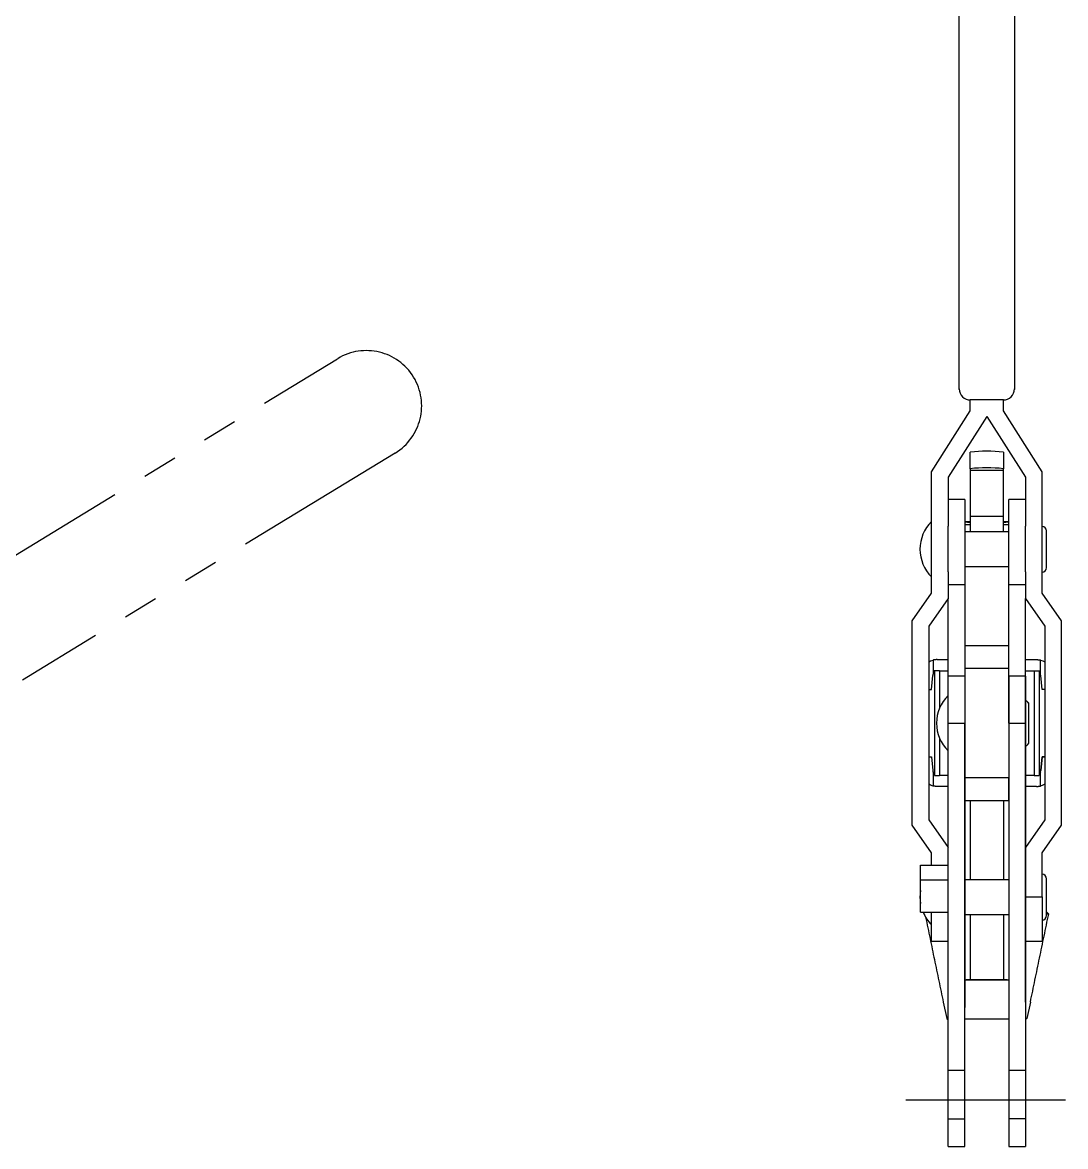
# Model space of a CAD drawing. Header units: millimetres. Extents: x 31 to 420, y 24 to 498.
# Drawn here: x 230.7 to 419.5, y 136 to 339.5 of the extents above; entities that cross this region are included whole.
import ezdxf

# ---------------------------------------------------------------- set-up
doc = ezdxf.new("R2010")
doc.units = ezdxf.units.MM
for name, pattern in [('CENTER', [50.8, 31.75, -6.35, 6.35, -6.35]), ('DASHED', [19.05, 12.7, -6.35]), ('PHANTOM', [63.5, 31.75, -6.35, 6.35, -6.35, 6.35, -6.35])]:
    doc.linetypes.add(name, pattern=pattern)
doc.layers.add('CENTER', color=1, linetype='CENTER')

msp = doc.modelspace()

# ---------------------------------------------------------------- linework, layer by layer
at = {"color": 7, "linetype": 'Continuous'}
for p, q in [((400.26, 273.17), (400.26, 352.17)), ((400.26, 273.17), (400.26, 352.17)), ((410.26, 352.17), (410.26, 273.17)), ((410.26, 352.17), (410.26, 273.17)), ((400.26, 273.08), (400.26, 273.17)), ((400.26, 273.08), (400.26, 273.17)), ((410.26, 273.17), (410.26, 273.08)), ((410.26, 273.17), (410.26, 273.08)), ((408.26, 271.17), (402.26, 271.17)), ((402.26, 269.17), (402.26, 271.17)), ((408.26, 271.17), (402.26, 271.17)), ((402.26, 269.17), (402.26, 271.17)), ((408.26, 269.17), (408.26, 271.17)), ((408.26, 269.17), (408.26, 271.17)), ((395.26, 258.17), (402.26, 269.17)), ((395.26, 258.17), (402.26, 269.17)), ((415.26, 258.17), (408.26, 269.17)), ((415.26, 258.17), (408.26, 269.17)), ((405.26, 268.19), (398.26, 257.19)), ((405.26, 268.19), (412.26, 257.19)), ((405.26, 268.11), (405.26, 268.19)), ((405.26, 268.11), (405.26, 268.19)), ((402.26, 258.72), (402.26, 261.72)), ((402.26, 258.72), (402.26, 261.72)), ((408.26, 261.72), (408.26, 258.72)), ((408.26, 261.72), (408.26, 258.72)), ((402.26, 258.72), (402.26, 258.45)), ((402.26, 258.72), (402.26, 258.45)), ((408.26, 258.45), (408.26, 258.72)), ((408.26, 258.45), (408.26, 258.72)), ((395.26, 236.17), (395.26, 258.17)), ((395.26, 236.17), (395.26, 258.17)), ((398.26, 257.19), (398.26, 248.29)), ((398.26, 257.19), (398.26, 248.29)), ((402.26, 258.45), (408.26, 258.45)), ((402.26, 258.45), (402.26, 250.12)), ((402.26, 258.45), (402.26, 250.12)), ((408.26, 250.12), (408.26, 258.45)), ((408.26, 250.12), (408.26, 258.45)), ((412.26, 257.19), (412.26, 248.29)), ((412.26, 257.19), (412.26, 248.29)), ((415.26, 236.17), (415.26, 258.17)), ((415.26, 236.17), (415.26, 258.17)), ((401.26, 253.13), (401.26, 237.68)), ((401.26, 253.13), (401.26, 237.68)), ((409.26, 237.68), (409.26, 253.13)), ((409.26, 237.68), (409.26, 253.13)), ((402.26, 250.12), (408.26, 250.12)), ((402.26, 250.12), (402.26, 247.28)), ((402.26, 250.12), (402.26, 247.28)), ((408.26, 247.28), (408.26, 250.12)), ((408.26, 247.28), (408.26, 250.12)), ((398.26, 240.04), (398.26, 248.29)), ((398.26, 240.04), (398.26, 248.29)), ((412.26, 240.04), (412.26, 248.29)), ((412.26, 240.04), (412.26, 248.29)), ((416.08, 240.8), (416.08, 247.45)), ((416.08, 240.8), (416.08, 247.45)), ((398.26, 240.04), (398.26, 235.22)), ((398.26, 240.04), (398.26, 235.22)), ((412.26, 240.04), (412.26, 235.22)), ((412.26, 240.04), (412.26, 235.22)), ((391.76, 231.17), (395.26, 236.17)), ((391.76, 231.17), (395.26, 236.17)), ((401.26, 237.68), (398.26, 237.68)), ((401.26, 237.68), (398.26, 237.68)), ((401.26, 237.68), (401.26, 226.03)), ((401.26, 237.68), (401.26, 226.03)), ((412.26, 237.68), (409.26, 237.68)), ((409.26, 226.03), (409.26, 237.68)), ((412.26, 237.68), (409.26, 237.68)), ((409.26, 226.03), (409.26, 237.68)), ((418.76, 231.17), (415.26, 236.17)), ((418.76, 231.17), (415.26, 236.17)), ((398.26, 235.22), (394.76, 230.22)), ((398.26, 235.21), (398.26, 235.22)), ((398.26, 235.21), (398.26, 235.22)), ((398.26, 221.13), (398.26, 235.21)), ((398.26, 221.12), (398.26, 235.21)), ((412.26, 235.22), (415.76, 230.22)), ((412.26, 235.21), (412.26, 235.22)), ((412.26, 235.21), (412.26, 235.22)), ((412.26, 221.13), (412.26, 235.21)), ((412.26, 221.12), (412.26, 235.21)), ((391.76, 194.17), (391.76, 231.17)), ((391.76, 194.17), (391.76, 231.17)), ((394.76, 230.22), (394.76, 195.11)), ((394.76, 230.22), (394.76, 195.11)), ((415.76, 230.22), (415.76, 195.11)), ((415.76, 230.22), (415.76, 195.11)), ((418.76, 194.17), (418.76, 231.17)), ((418.76, 194.17), (418.76, 231.17)), ((401.26, 226.03), (401.26, 222.54)), ((401.26, 226.03), (401.26, 222.54)), ((409.26, 222.54), (409.26, 226.03)), ((409.26, 222.54), (409.26, 226.03)), ((395.56, 224.07), (395.56, 221.56)), ((395.56, 224.07), (395.56, 221.56)), ((414.96, 221.56), (414.96, 224.07)), ((414.96, 221.56), (414.96, 224.07)), ((395.76, 222.14), (395.76, 222.16)), ((395.76, 222.14), (395.76, 222.16)), ((395.76, 222.14), (395.76, 203.14)), ((395.76, 222.14), (395.76, 203.14)), ((396.7, 222.14), (398.26, 222.14)), ((396.7, 222.14), (396.7, 215.33)), ((396.7, 222.14), (396.7, 215.33)), ((398.26, 222.38), (398.26, 222.38)), ((398.26, 222.27), (398.26, 222.38)), ((398.26, 222.38), (398.26, 222.38)), ((398.26, 222.27), (398.26, 222.38)), ((409.26, 222.54), (401.26, 222.54)), ((401.26, 222.54), (401.26, 212.63)), ((401.26, 222.54), (401.26, 212.46)), ((409.26, 212.66), (409.26, 222.54)), ((412.26, 222.38), (412.26, 222.38)), ((412.26, 222.27), (412.26, 222.38)), ((412.26, 222.38), (412.26, 222.38)), ((412.26, 222.27), (412.26, 222.38)), ((412.26, 222.14), (413.82, 222.14)), ((412.26, 222.14), (413.82, 222.14)), ((413.82, 222.14), (413.82, 203.14)), ((413.82, 222.14), (413.82, 203.14)), ((414.76, 222.14), (414.76, 222.16)), ((414.76, 222.14), (414.76, 222.16)), ((414.76, 222.14), (414.76, 203.14)), ((414.76, 222.14), (414.76, 203.14)), ((395.26, 218.76), (395.48, 221.24)), ((395.26, 218.76), (395.48, 221.24)), ((398.26, 212.63), (398.26, 221.13)), ((398.26, 212.62), (398.26, 221.12)), ((409.26, 221.12), (409.26, 212.62)), ((412.26, 212.63), (412.26, 221.13)), ((412.26, 221.12), (412.26, 212.62)), ((415.26, 218.76), (415.04, 221.24)), ((415.26, 218.76), (415.04, 221.24)), ((394.76, 218.76), (395.26, 218.76)), ((394.76, 218.76), (395.26, 218.76)), ((409.26, 218.01), (409.26, 218.01)), ((415.76, 218.76), (415.26, 218.76)), ((415.76, 218.76), (415.26, 218.76)), ((409.26, 216.94), (409.26, 216.94)), ((412.88, 215.95), (412.88, 215.96)), ((412.88, 215.95), (412.88, 215.96)), ((412.88, 209.3), (412.88, 215.95)), ((412.88, 209.3), (412.88, 215.95)), ((398.26, 162.13), (398.26, 212.63)), ((398.26, 212.63), (401.26, 212.63)), ((398.26, 140.97), (398.26, 212.62)), ((401.26, 212.63), (401.26, 161.13)), ((401.26, 140.97), (401.26, 212.46)), ((409.26, 212.63), (412.26, 212.63)), ((409.26, 212.63), (409.26, 161.13)), ((409.26, 212.62), (409.26, 140.97)), ((412.26, 162.13), (412.26, 212.63)), ((412.26, 212.62), (412.26, 140.97)), ((396.7, 209.93), (396.7, 203.14)), ((396.7, 209.93), (396.7, 203.14)), ((409.26, 209.48), (409.26, 208.17)), ((409.26, 208.17), (409.26, 204.12)), ((412.26, 208.51), (412.26, 208.17)), ((412.26, 205.13), (412.26, 208.51)), ((412.26, 208.17), (412.26, 204.12)), ((394.76, 206.56), (395.26, 206.56)), ((394.76, 206.56), (395.26, 206.56)), ((394.76, 206.56), (395.26, 206.56)), ((394.76, 206.56), (395.26, 206.56)), ((395.26, 206.56), (395.48, 204.07)), ((395.26, 206.56), (395.26, 206.56)), ((395.26, 206.56), (395.48, 204.07)), ((395.26, 206.56), (395.48, 204.07)), ((395.26, 206.56), (395.26, 206.56)), ((395.26, 206.56), (395.48, 204.07)), ((415.26, 206.56), (415.04, 204.07)), ((415.04, 204.07), (415.26, 206.56)), ((415.26, 206.56), (415.04, 204.07)), ((415.04, 204.07), (415.26, 206.56)), ((415.26, 206.56), (415.26, 206.56)), ((415.26, 206.56), (415.76, 206.56)), ((415.76, 206.56), (415.26, 206.56)), ((415.76, 206.56), (415.26, 206.56)), ((415.26, 206.56), (415.26, 206.56)), ((415.26, 206.56), (415.76, 206.56)), ((395.48, 204.07), (395.48, 204.07)), ((395.48, 204.07), (395.48, 204.07)), ((395.56, 203.75), (395.56, 201.24)), ((395.56, 203.75), (395.56, 201.24)), ((398.26, 204.13), (398.26, 205.13)), ((398.26, 204.12), (398.26, 205.13)), ((412.26, 204.13), (412.26, 205.13)), ((414.96, 201.24), (414.96, 203.75)), ((414.96, 201.24), (414.96, 203.75)), ((415.04, 204.07), (415.04, 204.07)), ((415.04, 204.07), (415.04, 204.07)), ((398.26, 203.14), (396.7, 203.14)), ((398.26, 203.14), (396.7, 203.14)), ((409.26, 202.71), (401.26, 202.71)), ((409.26, 202.71), (401.26, 202.71)), ((409.26, 198.76), (409.26, 202.71)), ((413.82, 203.14), (412.26, 203.14)), ((413.82, 203.14), (412.26, 203.14)), ((402.26, 198.64), (402.26, 184.28)), ((404.4, 198.64), (404.4, 198.62)), ((408.26, 198.64), (408.26, 184.28)), ((409.26, 198.64), (409.26, 198.76)), ((409.26, 198.62), (409.26, 198.64)), ((395.26, 189.17), (391.76, 194.17)), ((391.76, 194.08), (391.76, 194.17)), ((391.76, 194.08), (391.76, 194.17)), ((394.76, 195.11), (398.26, 190.11)), ((394.76, 195.11), (398.26, 190.11)), ((415.76, 195.11), (412.26, 190.11)), ((415.76, 195.11), (412.26, 190.12)), ((415.26, 189.17), (418.76, 194.17)), ((418.76, 194.08), (418.76, 194.17)), ((418.76, 194.08), (418.76, 194.17)), ((395.26, 187.94), (395.26, 189.17)), ((395.26, 186.95), (395.26, 189.17)), ((415.26, 181.17), (415.26, 189.17)), ((415.26, 181.17), (415.26, 189.17)), ((393.26, 184.24), (393.26, 186.95)), ((393.26, 186.95), (398.26, 186.95)), ((393.26, 184.24), (398.26, 184.24)), ((393.26, 178.41), (393.26, 184.24)), ((416.08, 177.8), (416.08, 184.45)), ((416.08, 177.8), (416.08, 184.45)), ((412.26, 181.17), (415.26, 181.17)), ((412.26, 181.17), (415.26, 181.17)), ((415.26, 181.17), (415.26, 173.13)), ((415.26, 181.17), (415.26, 173.13)), ((393.26, 178.41), (398.26, 178.41)), ((395.26, 173.13), (395.26, 178.41)), ((395.26, 173.13), (395.26, 178.41)), ((402.26, 177.98), (402.26, 166.13)), ((408.26, 177.98), (408.26, 166.13)), ((401.36, 166.12), (401.26, 166.12)), ((409.16, 166.12), (401.36, 166.12)), ((402.26, 166.13), (401.55, 166.13)), ((408.26, 166.13), (402.26, 166.13)), ((408.97, 166.13), (408.26, 166.13)), ((409.26, 166.12), (409.16, 166.12)), ((397.37, 162.13), (398, 159.13)), ((413.15, 162.13), (412.52, 159.13)), ((401.26, 159.07), (409.26, 159.07)), ((398.26, 135.97), (398.26, 140.97)), ((401.26, 135.97), (401.26, 140.97)), ((409.26, 140.97), (409.26, 135.97)), ((412.26, 140.97), (412.26, 135.97)), ((398.26, 135.97), (401.26, 135.97)), ((409.26, 135.97), (412.26, 135.97))]:
    msp.add_line(p, q, dxfattribs=at)
at = {"color": 3, "linetype": 'PHANTOM'}
for p, q in [((220.28, 237.53), (287.74, 278.64)), ((298.15, 261.56), (230.69, 220.45))]:
    msp.add_line(p, q, dxfattribs=at)
at = {"color": 3, "linetype": 'DASHED'}
for p, q in [((398.26, 149.82), (401.26, 149.82)), ((409.26, 149.82), (412.26, 149.82)), ((398.26, 140.97), (401.26, 140.97)), ((412.26, 140.97), (409.26, 140.97))]:
    msp.add_line(p, q, dxfattribs=at)
at = {"color": 7, "linetype": 'Continuous', "flags": 128}
for points in [[(401.26, 249.07), (401.34, 249.07), (401.76, 249.06), (402.26, 249.06)], [(402.26, 249.07), (401.76, 249.07), (401.34, 249.07), (401.26, 249.07)], [(401.26, 249.07), (401.37, 249.07), (401.81, 249.06), (402.26, 249.06)], [(402.26, 249.07), (401.81, 249.07), (401.37, 249.07), (401.26, 249.07)], [(402.26, 248.56), (401.89, 248.56), (401.3, 248.57), (401.26, 248.57)], [(402.26, 248.56), (401.89, 248.56), (401.3, 248.57), (401.26, 248.57)], [(408.26, 249.06), (408.49, 249.06), (408.99, 249.07), (409.26, 249.07)], [(409.26, 249.07), (408.99, 249.07), (408.49, 249.07), (408.26, 249.07)], [(408.26, 249.06), (408.71, 249.06), (409.15, 249.07), (409.26, 249.07)], [(409.26, 249.07), (409.15, 249.07), (408.71, 249.07), (408.26, 249.07)], [(409.26, 248.57), (409.22, 248.57), (408.63, 248.56), (408.26, 248.56)], [(409.26, 248.57), (409.22, 248.57), (408.63, 248.56), (408.26, 248.56)], [(394.76, 223.75), (395.08, 223.92), (395.56, 224.07)], [(394.76, 223.75), (395.08, 223.92), (395.56, 224.07)], [(396.26, 224.16), (397.4, 224.16), (398.26, 224.16)], [(396.26, 224.16), (397.4, 224.16), (398.26, 224.16)], [(412.26, 224.16), (413.12, 224.16), (414.26, 224.16)], [(412.26, 224.16), (413.12, 224.16), (414.26, 224.16)], [(414.96, 224.07), (415.43, 223.92), (415.76, 223.75)], [(414.96, 224.07), (415.43, 223.92), (415.76, 223.75)], [(395.56, 201.24), (395.08, 201.4), (394.76, 201.56)], [(395.56, 201.24), (395.08, 201.4), (394.76, 201.56)], [(415.76, 201.56), (415.43, 201.4), (414.96, 201.24)], [(415.76, 201.56), (415.43, 201.4), (414.96, 201.24)], [(398.26, 201.16), (397.4, 201.16), (396.26, 201.16)], [(398.26, 201.16), (397.4, 201.16), (396.26, 201.16)], [(414.26, 201.16), (413.12, 201.16), (412.26, 201.16)], [(414.26, 201.16), (413.12, 201.16), (412.26, 201.16)], [(416.46, 178.07), (416.37, 178.07), (416.11, 178.06), (416.08, 178.06)], [(416.46, 178.07), (416.37, 178.07), (416.09, 178.06), (416.08, 178.06)], [(412.51, 159.07), (412.42, 159.07), (412.26, 159.07)]]:
    msp.add_lwpolyline(points, dxfattribs=at)
at = {"color": 3, "linetype": 'PHANTOM'}
msp.add_arc((292.95, 270.1), 10, 301.353, 121.353, dxfattribs=at)
at = {"color": 7, "linetype": 'Continuous'}
for centre, radius, start, end in [((402.26, 273.17), 2, 180.0003, 270.0004), ((402.26, 273.17), 2, 180.0003, 270.0004), ((408.26, 273.17), 2, 269.9996, 359.9997), ((408.26, 273.17), 2, 269.9996, 359.9997), ((405.26, 234.34), 27.54, 83.7471, 96.2529), ((405.26, 231.34), 27.54, 83.7472, 96.2528), ((400.16, 244.13), 7, 134.4352, 225.5648), ((400.16, 244.13), 7, 134.4352, 225.5648), ((415.26, 247.45), 0.825, 0, 90), ((415.26, 247.45), 0.825, 0, 90), ((415.26, 240.8), 0.825, 270, 0), ((415.26, 240.8), 0.825, 270, 0), ((396.57, 616.5), 394.35, 269.8822, 270.0186), ((396.57, 616.5), 394.35, 269.8822, 270.0186), ((413.95, 616.17), 394.03, 269.9814, 270.1178), ((413.95, 616.17), 394.03, 269.9814, 270.1178), ((396.48, 221.16), 1, 156.2986, 174.9573), ((396.48, 221.16), 1, 156.2986, 174.9573), ((414.04, 221.16), 1, 5.0427, 23.7014), ((414.04, 221.16), 1, 5.0427, 23.7014), ((403.16, 212.63), 7, 134.4352, 225.5648), ((412.06, 215.96), 0.825, 0, 75.9703), ((412.06, 215.96), 0.825, 0, 75.9703), ((412.06, 215.95), 0.825, 0, 75.9703), ((412.06, 215.95), 0.825, 0, 75.9703), ((412.06, 209.3), 0.825, 284.0297, 0), ((412.06, 209.3), 0.825, 284.0297, 0), ((396.48, 204.16), 1, 185.0425, 203.7016), ((396.48, 204.16), 1, 185.0425, 203.7016), ((396.48, 204.16), 1, 185.0425, 203.7016), ((396.48, 204.16), 1, 185.0425, 203.7016), ((414.04, 204.16), 1, 336.2984, 354.9575), ((414.04, 204.16), 1, 336.2984, 354.9575), ((414.04, 204.16), 1, 336.2984, 354.9575), ((414.04, 204.16), 1, 336.2984, 354.9575), ((396.57, 596.28), 393.14, 269.882, 270.0188), ((396.57, 596.28), 393.14, 269.882, 270.0188), ((413.95, 595.95), 392.81, 269.9812, 270.118), ((413.95, 595.95), 392.81, 269.9812, 270.118), ((415.26, 184.45), 0.825, 0, 90), ((415.26, 184.45), 0.825, 0, 90), ((400.16, 181.13), 7, 170.3053, 189.6947), ((400.16, 181.13), 7, 202.857, 225.5648), ((415.26, 177.8), 0.825, 270, 0), ((415.26, 177.8), 0.825, 270, 0), ((398.27, 214.87), 55.81, 269.7351, 269.9918)]:
    msp.add_arc(centre, radius, start, end, dxfattribs=at)
for points in [[(401.26, 253.13), (398.26, 253.13)], [(412.26, 253.13), (409.26, 253.13)], [(409.26, 247.28), (401.26, 247.28)], [(409.26, 247.28), (401.26, 247.28)], [(401.26, 240.98), (409.26, 240.98)], [(401.26, 240.98), (409.26, 240.98)], [(401.26, 240.98), (409.26, 240.98)], [(409.26, 226.64), (401.26, 226.64)], [(396.26, 224.16), (395.56, 224.07)], [(396.26, 224.16), (395.56, 224.07)], [(414.26, 224.16), (414.96, 224.07)], [(414.26, 224.16), (414.96, 224.07)], [(401.26, 221.13), (398.26, 221.13)], [(412.26, 221.13), (409.26, 221.13)], [(409.26, 215.78), (409.26, 215.78)], [(409.26, 209.48), (409.26, 209.48)], [(409.26, 205.13), (409.26, 205.13)], [(396.26, 201.16), (395.56, 201.24)], [(396.26, 201.16), (395.56, 201.24)], [(414.26, 201.16), (414.96, 201.24)], [(414.26, 201.16), (414.96, 201.24)], [(401.26, 198.64), (409.26, 198.64)], [(409.26, 184.28), (401.26, 184.28)], [(409.26, 184.28), (401.26, 184.28)], [(394.18, 177.49), (397.37, 162.13)], [(401.26, 177.98), (409.26, 177.98)], [(401.26, 177.98), (409.26, 177.98)], [(413.15, 162.13), (416.46, 178.07)], [(416.46, 178.07), (416.08, 178.44)], [(416.46, 178.07), (416.08, 178.44)], [(395.26, 173.13), (398.26, 173.13)], [(395.26, 173.13), (398.26, 173.13)], [(412.26, 173.13), (415.26, 173.13)], [(412.26, 173.13), (415.26, 173.13)], [(398, 159.13), (398.01, 159.07)], [(412.51, 159.07), (412.52, 159.13)]]:
    msp.add_open_spline(points, degree=1, dxfattribs=at)
for points, knots in [([(395.56, 221.56), (395.61, 221.67), (395.67, 221.79), (395.75, 221.85), (395.76, 221.85)], [0, 0, 0, 0, 0.941712, 1, 1, 1, 1]), ([(395.56, 221.56), (395.61, 221.67), (395.67, 221.79), (395.75, 221.85), (395.76, 221.85)], [0, 0, 0, 0, 0.941712, 1, 1, 1, 1]), ([(414.76, 221.84), (414.77, 221.83), (414.86, 221.77), (414.91, 221.65), (414.96, 221.56)], [0, 0, 0, 0, 0.178998, 1, 1, 1, 1]), ([(414.76, 221.84), (414.77, 221.83), (414.86, 221.77), (414.91, 221.65), (414.96, 221.56)], [0, 0, 0, 0, 0.178998, 1, 1, 1, 1]), ([(395.56, 203.76), (395.61, 203.65), (395.67, 203.53), (395.75, 203.47), (395.76, 203.47)], [0, 0, 0, 0, 0.94172, 1, 1, 1, 1]), ([(395.56, 203.76), (395.61, 203.65), (395.67, 203.53), (395.75, 203.47), (395.76, 203.47)], [0, 0, 0, 0, 0.94172, 1, 1, 1, 1]), ([(395.76, 203.47), (395.74, 203.48), (395.66, 203.54), (395.6, 203.66), (395.56, 203.75)], [0, 0, 0, 0, 0.179004, 1, 1, 1, 1]), ([(395.76, 203.47), (395.74, 203.48), (395.66, 203.54), (395.6, 203.66), (395.56, 203.75)], [0, 0, 0, 0, 0.179004, 1, 1, 1, 1]), ([(414.96, 203.76), (414.91, 203.65), (414.85, 203.53), (414.76, 203.47), (414.76, 203.47)], [0, 0, 0, 0, 0.94172, 1, 1, 1, 1]), ([(414.96, 203.76), (414.91, 203.65), (414.85, 203.53), (414.76, 203.47), (414.76, 203.47)], [0, 0, 0, 0, 0.94172, 1, 1, 1, 1]), ([(414.96, 203.75), (414.91, 203.64), (414.85, 203.53), (414.76, 203.47), (414.76, 203.46)], [0, 0, 0, 0, 0.941713, 1, 1, 1, 1]), ([(414.96, 203.75), (414.91, 203.64), (414.85, 203.53), (414.76, 203.47), (414.76, 203.46)], [0, 0, 0, 0, 0.941713, 1, 1, 1, 1]), ([(401.55, 166.13), (401.45, 166.13), (401.38, 166.12), (401.28, 166.1), (401.26, 166.08), (401.26, 166.06)], [0, 0, 0, 0, 0.5, 0.5, 1, 1, 1, 1]), ([(409.26, 166.06), (409.26, 166.08), (409.23, 166.1), (409.14, 166.12), (409.07, 166.13), (408.97, 166.13)], [0, 0, 0, 0, 0.5, 0.5, 1, 1, 1, 1])]:
    msp.add_open_spline(points, degree=3, knots=knots, dxfattribs=at)
at = {"layer": 'CENTER', "color": 1, "linetype": 'CENTER'}
msp.add_line((390.62, 144.44), (419.51, 144.44), dxfattribs=at)

doc.saveas('drawing.dxf')
